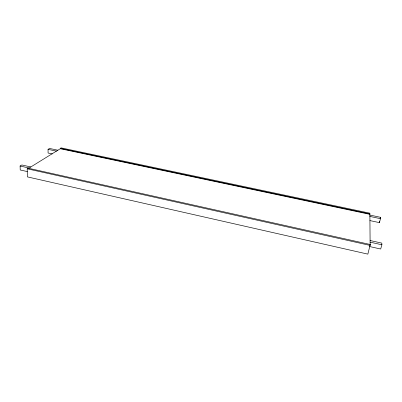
<?xml version="1.0" encoding="UTF-8"?>
<svg xmlns="http://www.w3.org/2000/svg" width="402" height="402" viewBox="0 0 402 402"><rect width="100%" height="100%" fill="white"/><g stroke="black" fill="none" stroke-linecap="round" stroke-linejoin="round"><path stroke-width="0.6" d="M28.155 168.187L28.165 168.604L60.3 148.725L60.3 148.343L61.064 147.871L369.865 213.186L370.126 244.959L370.252 244.506L28.155 168.187L27.18 168.79L27.396 176.89L367.85 254.129L370.252 244.506M380.126 218.427L380.443 217.301L369.77 215.04M369.91 220.587L379.408 222.618L380.513 218.678L380.443 217.301M370.076 240.512L381.81 243.115L381.9 244.778L380.679 249.019L369.513 246.516M27.401 171.594L20.231 169.981L20.1 166.021L21.864 164.971L30.823 166.961M52.26 153.926L48.089 153.031L48.059 149.338L49.552 148.449L57.883 150.222M60.3 148.343L369.875 213.904M60.3 148.725L369.765 214.316M369.79 216.397L380.513 218.678M48.059 149.338L56.426 151.122M370.096 242.155L381.9 244.778M20.1 166.021L29.095 168.031M27.18 168.79L370.262 245.451M379.342 221.226L379.408 222.618"/></g></svg>
